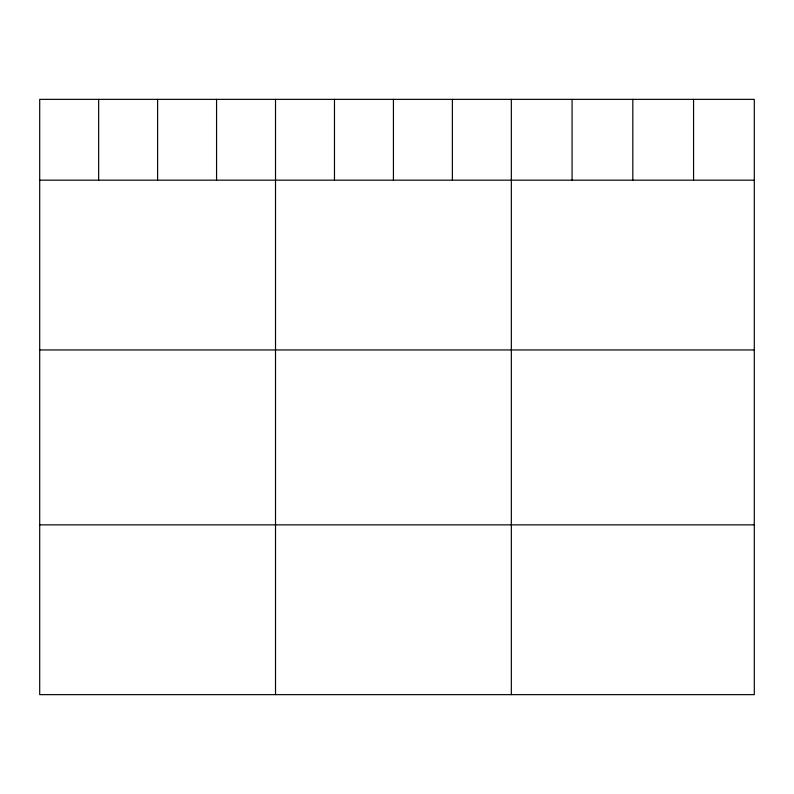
<?xml version="1.0" encoding="UTF-8"?>
<svg xmlns="http://www.w3.org/2000/svg" width="794" height="794" viewBox="0 0 794 794"><rect width="100%" height="100%" fill="white"/><g stroke="black" fill="none" stroke-linecap="round" stroke-linejoin="round"><path stroke-width="1.19" d="M754.3 180.169L754.3 694.641L39.7 694.641L39.7 99.359L754.3 99.359L754.3 180.169L39.7 180.169M39.7 349.946L754.3 349.946M39.7 524.864L754.3 524.864M693.559 99.359L693.559 180.169M632.818 99.359L632.818 180.169M572.077 99.359L572.077 180.169M511.336 99.359L511.336 694.641M452.382 99.359L452.382 180.169M393.427 99.359L393.427 180.169M334.473 99.359L334.473 180.169M275.518 99.359L275.518 694.641M216.564 99.359L216.564 180.169M157.609 99.359L157.609 180.169M98.655 99.359L98.655 180.169"/></g></svg>
